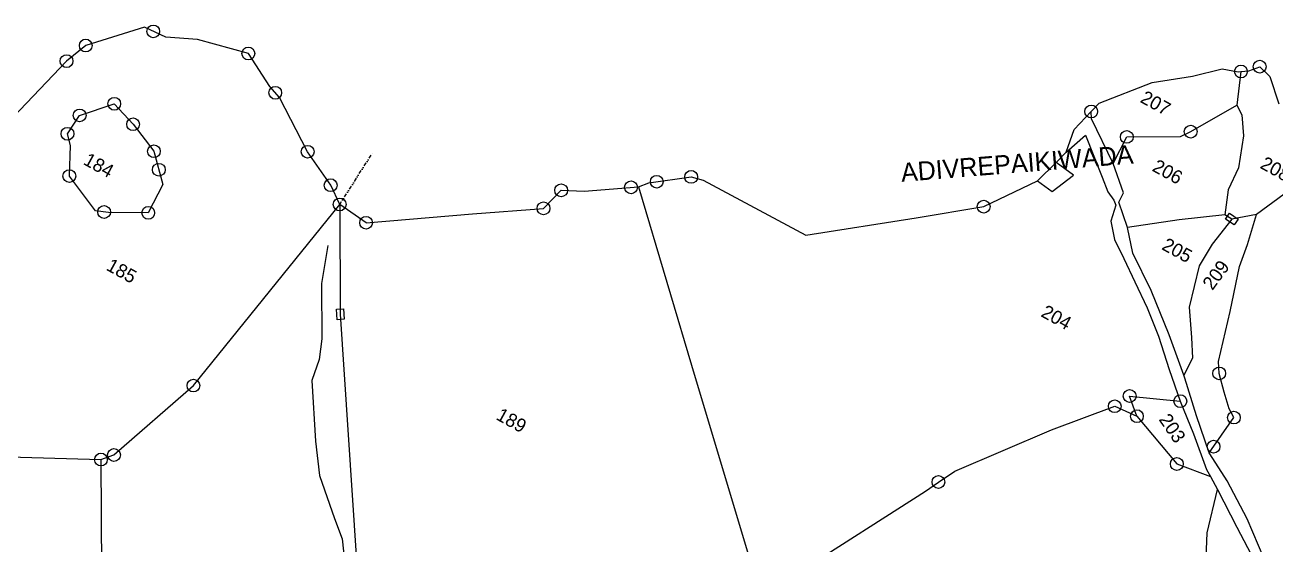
# Model space of a CAD drawing. Header units: metres. Extents: x 322052 to 327913, y 1839228 to 1844015.
# Drawn here: x 323612 to 325348, y 1843084 to 1843805 of the extents above; entities that cross this region are included whole.
import ezdxf

# ---------------------------------------------------------------- set-up
doc = ezdxf.new("R2010")
doc.units = ezdxf.units.M
doc.linetypes.add('DIVIDE', pattern=[1.25, 0.5, -0.25, 0, -0.25, 0, -0.25])
for name, color, linetype in [('LINE_WATER', 4, 'Continuous'), ('POLY_PARCEL', 6, 'Continuous'), ('POLY_ROAD', 30, 'Continuous'), ('TEXT_MAPOUT', 7, 'Continuous'), ('TEXT_PARCEL', 7, 'Continuous'), ('V_BOUND_LINE', 7, 'Continuous'), ('V_DIVIDE_LINE', 7, 'DIVIDE')]:
    doc.layers.add(name, color=color, linetype=linetype)
doc.styles.add('TEXT_MAP', font='')
doc.styles.get('TEXT_MAP').set_extended_font_data('Kruti Dev 050')

msp = doc.modelspace()

# ---------------------------------------------------------------- linework, layer by layer
for points in [[(325290.1, 1843526.9), (325278, 1843534.9), (325283.6, 1843543.3), (325295.7, 1843535.2)], [(324053.9, 1843410.4), (324054.8, 1843395.9), (324044.8, 1843395.3), (324043.9, 1843409.8)]]:
    msp.add_lwpolyline(points, close=True)
for centre in [(323789.7, 1843795.9), (323696, 1843776.3), (323921.7, 1843765.2), (323669.3, 1843754.6), (325325.6, 1843746.9), (325299.5, 1843740.2), (323735.5, 1843695.3), (323959, 1843710.6), (323687.5, 1843679.2), (325091.7, 1843684.6), (323761.7, 1843666.9), (323670.6, 1843653.6), (325141.1, 1843649.3), (325229.8, 1843656.6), (323790.6, 1843629.4), (324004, 1843628.7), (323673.2, 1843594.9), (323797.4, 1843603.7), (324536.4, 1843593.8), (324036, 1843582.2), (324355.9, 1843575.1), (324452.9, 1843579.3), (324488.6, 1843587), (324048.5, 1843555.4), (323721.5, 1843544.9), (323782.7, 1843543.8), (324331.4, 1843550), (324942.5, 1843552.4), (324085.1, 1843530), (325269.4, 1843320.6), (323845.4, 1843303.7), (325145.1, 1843289.2), (325215.4, 1843282.1), (325124.4, 1843275), (325155.2, 1843261.2), (325289.8, 1843259.3), (325261.6, 1843218.9), (323717, 1843201), (323735.1, 1843207.3), (325210.6, 1843194.8), (324879.6, 1843169.7)]:
    msp.add_circle(centre, 8.87)
at = {"layer": 'LINE_WATER'}
for p, q in [((324032.1, 1843498.2), (324023.3, 1843445.7)), ((324023.3, 1843445.7), (324023.5, 1843368.5)), ((324023.5, 1843368.5), (324020.1, 1843340)), ((324020.1, 1843340), (324009.8, 1843310.8)), ((324009.8, 1843310.8), (324015, 1843226.3)), ((324015, 1843226.3), (324020.6, 1843179)), ((324020.6, 1843179), (324041.4, 1843119.2)), ((325252.5, 1843099.3), (325267, 1843159.2)), ((324041.4, 1843119.2), (324051.7, 1843090.9)), ((325251.1, 1843064.6), (325252.5, 1843099.3)), ((324051.7, 1843090.9), (324055.8, 1843056.7))]:
    msp.add_line(p, q, dxfattribs=at)
at = {"layer": 'POLY_PARCEL'}
for p, q in [((325299.5, 1843740.2), (325293.7, 1843693.4)), ((323687.5, 1843679.2), (323735.5, 1843695.3)), ((323735.5, 1843695.3), (323761.7, 1843666.9)), ((325229.8, 1843656.6), (325293.7, 1843693.4)), ((325293.7, 1843693.4), (325300.6, 1843680.1)), ((323670.6, 1843653.6), (323687.5, 1843679.2)), ((325300.6, 1843680.1), (325302.9, 1843650.9)), ((323674.9, 1843637.2), (323670.6, 1843653.6)), ((323761.7, 1843666.9), (323790.6, 1843629.4)), ((325215.7, 1843650.1), (325229.8, 1843656.6)), ((325302.9, 1843650.9), (325296.2, 1843606.2)), ((323673.2, 1843594.9), (323674.9, 1843637.2)), ((325122, 1843612.4), (325141.1, 1843649.3)), ((325141.1, 1843649.3), (325215.7, 1843650.1)), ((323790.6, 1843629.4), (323802.8, 1843583)), ((325067.3, 1843596.1), (325043, 1843613.9)), ((325296.2, 1843606.2), (325281.8, 1843575.8)), ((323709.4, 1843546.4), (323673.2, 1843594.9)), ((323802.8, 1843583), (323782.7, 1843543.8)), ((325017.2, 1843588.1), (325037.6, 1843573.4)), ((325037.6, 1843573.4), (325067.3, 1843596.1)), ((324463.1, 1843580.1), (324542, 1843314.9)), ((325281.8, 1843575.8), (325277, 1843541)), ((325359.8, 1843569.8), (325321.3, 1843541.4)), ((323727.6, 1843544.1), (323709.4, 1843546.4)), ((323845.4, 1843303.7), (324048.5, 1843555.4)), ((324048.5, 1843555.4), (324049.3, 1843402.8)), ((323782.7, 1843543.8), (323727.6, 1843544.1)), ((325213.6, 1843534), (325141.9, 1843523.4)), ((325277, 1843541), (325213.6, 1843534)), ((325286.9, 1843535.1), (325259.4, 1843500.1)), ((325286.9, 1843535.1), (325277, 1843541)), ((325321.3, 1843541.4), (325286.9, 1843535.1)), ((325308.9, 1843499.6), (325321.3, 1843541.4)), ((325259.4, 1843500.1), (325241.7, 1843470.2)), ((325297.4, 1843469.3), (325308.9, 1843499.6)), ((325241.7, 1843470.2), (325227.8, 1843412.9)), ((325284.6, 1843406.9), (325297.4, 1843469.3)), ((325227.8, 1843412.9), (325231.1, 1843370.5)), ((324049.3, 1843402.8), (324071.2, 1843067.4)), ((325268.3, 1843337.1), (325284.6, 1843406.9)), ((325231.1, 1843370.5), (325232.5, 1843342)), ((325232.5, 1843342), (325220.3, 1843318.4)), ((325269.4, 1843320.6), (325268.3, 1843337.1)), ((323735.1, 1843207.3), (323845.4, 1843303.7)), ((324542, 1843314.9), (324631.7, 1843016.3)), ((325276.2, 1843294.6), (325269.4, 1843320.6)), ((325155.2, 1843261.2), (325145.1, 1843289.2)), ((325145.1, 1843289.2), (325215.4, 1843282.1)), ((325283.1, 1843271.5), (325276.2, 1843294.6)), ((325036.7, 1843242.3), (325124.4, 1843275)), ((325124.4, 1843275), (325155.2, 1843261.2)), ((325289.8, 1843259.3), (325283.1, 1843271.5)), ((325155.2, 1843261.2), (325210.6, 1843194.8)), ((325255.6, 1843210.4), (325289.8, 1843259.3)), ((324902.4, 1843184.7), (325036.7, 1843242.3)), ((323534.5, 1843206.6), (323717, 1843201)), ((323717, 1843201), (323735.1, 1843207.3)), ((323717, 1843201), (323718, 1843026.7)), ((324879.6, 1843169.7), (324902.4, 1843184.7)), ((325210.6, 1843194.8), (325257.1, 1843177.2)), ((324861.7, 1843156.8), (324879.6, 1843169.7)), ((324650.5, 1843022.2), (324861.7, 1843156.8))]:
    msp.add_line(p, q, dxfattribs=at)
at = {"layer": 'POLY_ROAD'}
for p, q in [((325092, 1843674.2), (325091.7, 1843684.6)), ((325122, 1843612.4), (325092, 1843674.2)), ((325057.1, 1843628), (325083.8, 1843651.7)), ((325083.8, 1843651.7), (325107, 1843593.4)), ((325136.5, 1843571.6), (325122, 1843612.4)), ((325107, 1843593.4), (325114.9, 1843572.8)), ((325114.9, 1843572.8), (325122.9, 1843561.3)), ((325130.1, 1843558.8), (325136.5, 1843571.6)), ((325125.9, 1843554.3), (325118.9, 1843532)), ((325122.9, 1843561.3), (325125.9, 1843554.3)), ((325141.9, 1843523.4), (325130.1, 1843558.8)), ((325118.9, 1843532), (325124.1, 1843506.9)), ((325149.5, 1843487.8), (325141.9, 1843523.4)), ((325124.1, 1843506.9), (325136.9, 1843480.5)), ((325136.9, 1843480.5), (325152.3, 1843447.8)), ((325174.9, 1843436.1), (325149.5, 1843487.8)), ((325152.3, 1843447.8), (325169.4, 1843411.7)), ((325199.9, 1843374.1), (325174.9, 1843436.1)), ((325169.4, 1843411.7), (325185, 1843372.4)), ((325220.3, 1843318.4), (325199.9, 1843374.1)), ((325185, 1843372.4), (325200.1, 1843326.2)), ((325200.1, 1843326.2), (325215.4, 1843282.1)), ((325221.9, 1843314), (325220.3, 1843318.4)), ((325237.9, 1843261.7), (325221.9, 1843314)), ((325215.4, 1843282.1), (325233.5, 1843236.7)), ((325255.6, 1843210.4), (325237.9, 1843261.7)), ((325233.5, 1843236.7), (325251.7, 1843187)), ((325268.9, 1843189.4), (325255.6, 1843210.4)), ((325251.7, 1843187), (325257.1, 1843177.2)), ((325280.6, 1843171.2), (325268.9, 1843189.4)), ((325257.1, 1843177.2), (325267, 1843159.2)), ((325308, 1843118.6), (325280.6, 1843171.2)), ((325267, 1843159.2), (325293.7, 1843107)), ((325332, 1843063), (325308, 1843118.6)), ((325293.7, 1843107), (325323.4, 1843050.5))]:
    msp.add_line(p, q, dxfattribs=at)
at = {"layer": 'V_BOUND_LINE'}
for p, q in [((323777.3, 1843801.8), (323696, 1843776.3)), ((323807, 1843787.8), (323777.3, 1843801.8)), ((323696, 1843776.3), (323669.3, 1843754.6)), ((323850.9, 1843784.6), (323807, 1843787.8)), ((323921.7, 1843765.2), (323850.9, 1843784.6)), ((323951.3, 1843719.5), (323921.7, 1843765.2)), ((323669.3, 1843754.6), (323595.4, 1843676.8)), ((325232.1, 1843733.6), (325273.5, 1843743.8)), ((325273.5, 1843743.8), (325295.6, 1843739.8)), ((325295.6, 1843739.8), (325299.5, 1843740.2)), ((325299.5, 1843740.2), (325310.4, 1843741.3)), ((325310.4, 1843741.3), (325325.6, 1843746.9)), ((325325.6, 1843746.9), (325339.9, 1843733.3)), ((325102.9, 1843696.4), (325176.3, 1843725.1)), ((325176.3, 1843725.1), (325232.1, 1843733.6)), ((325339.9, 1843733.3), (325352.3, 1843695.4)), ((323964.7, 1843704.2), (323951.3, 1843719.5)), ((324004, 1843628.7), (323964.7, 1843704.2)), ((325091.7, 1843684.6), (325102.9, 1843696.4)), ((325068.1, 1843659.8), (325091.7, 1843684.6)), ((325057.1, 1843628), (325068.1, 1843659.8)), ((324036, 1843582.2), (324004, 1843628.7)), ((325043, 1843613.9), (325057.1, 1843628)), ((325017.2, 1843588.1), (325043, 1843613.9)), ((324048.5, 1843555.4), (324036, 1843582.2)), ((324463.1, 1843580.1), (324477.5, 1843585.4)), ((324477.5, 1843585.4), (324536.4, 1843593.8)), ((324536.4, 1843593.8), (324553.2, 1843589.2)), ((324553.2, 1843589.2), (324695.4, 1843512.8)), ((324942.5, 1843552.4), (325017.2, 1843588.1)), ((324331.4, 1843550), (324355.9, 1843575.1)), ((324355.9, 1843575.1), (324387.9, 1843574)), ((324387.9, 1843574), (324463.1, 1843580.1)), ((324085.1, 1843530), (324048.5, 1843555.4)), ((324232.8, 1843542.4), (324331.4, 1843550)), ((324848.5, 1843536.9), (324942.5, 1843552.4)), ((324085.1, 1843530), (324232.8, 1843542.4)), ((324695.4, 1843512.8), (324848.5, 1843536.9))]:
    msp.add_line(p, q, dxfattribs=at)
at = {"layer": 'V_DIVIDE_LINE', "ltscale": 10}
msp.add_line((324048.5, 1843555.4), (324094.5, 1843627.8), dxfattribs=at)

# ---------------------------------------------------------------- texts
at = {"layer": 'TEXT_MAPOUT'}
msp.add_text('ADIVREPAIKIWADA', height=26.068, rotation=4.5353, dxfattribs=at).set_placement((324828.6, 1843586.8))
at = {"layer": 'TEXT_PARCEL', "style": 'TEXT_MAP'}
for s, rotation, p in [('207', 331.1873, (325158.4, 1843698.3)), ('184', 331.1873, (323691.3, 1843611.9)), ('206', 331.1873, (325175.1, 1843602.8)), ('208', 331.1873, (325324.9, 1843606.7)), ('205', 331.1873, (325188.3, 1843493.7)), ('185', 331.1873, (323723, 1843465.1)), ('209', 53.4816, (325259.9, 1843435.1)), ('204', 331.1873, (325020.7, 1843400.5)), ('189', 331.1873, (324264.2, 1843257.4)), ('203', 304.2679, (325184.9, 1843256.6))]:
    msp.add_text(s, height=18.77, rotation=rotation, dxfattribs=at).set_placement(p)

doc.saveas('drawing.dxf')
